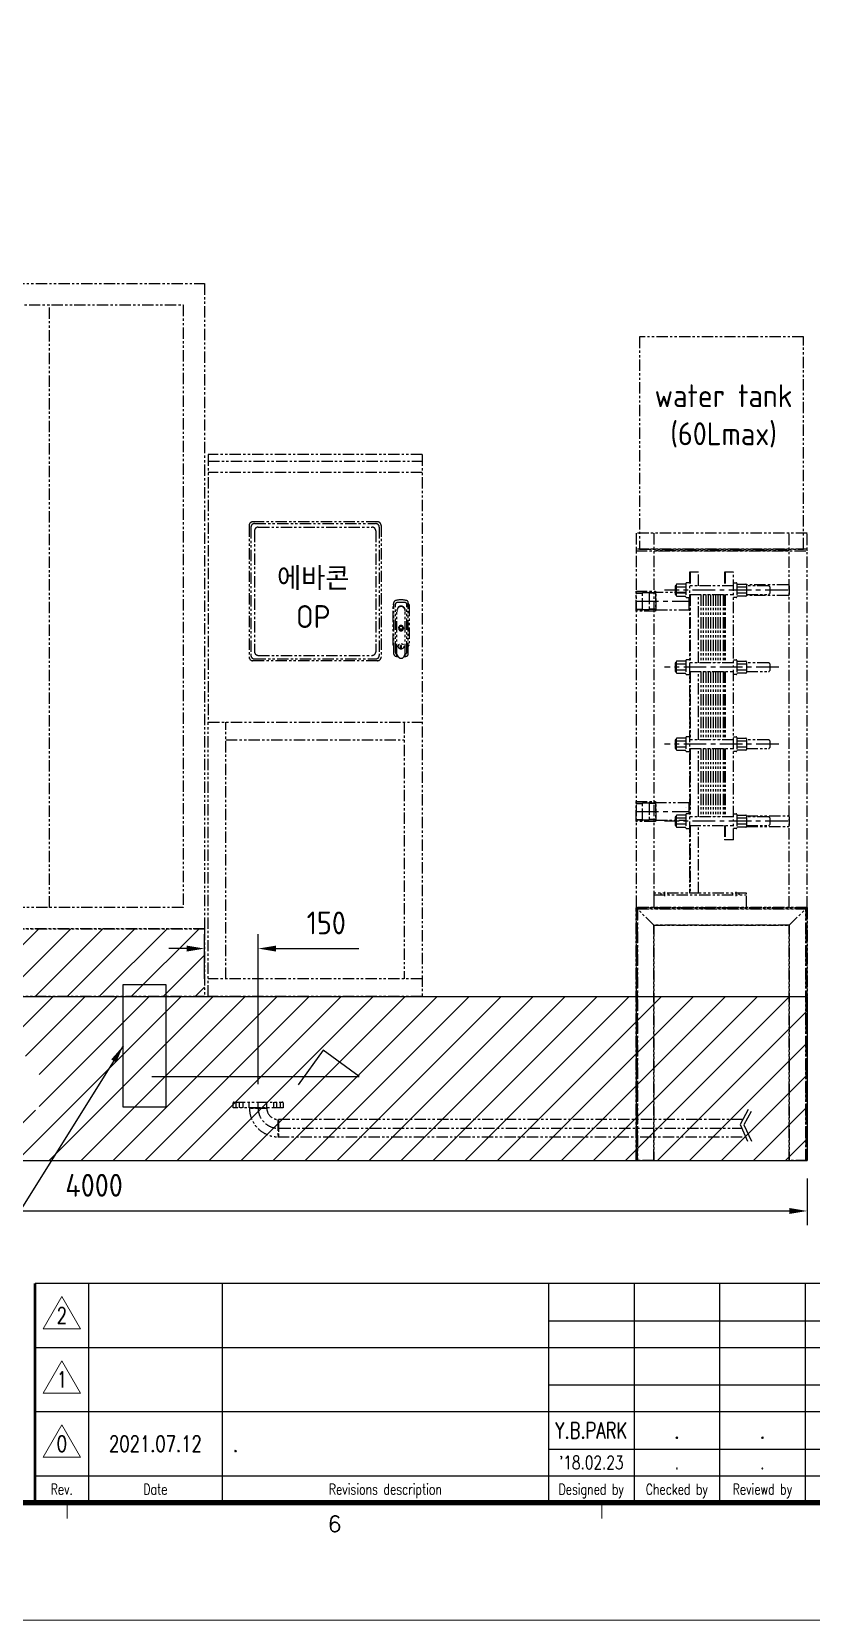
# Model space of a CAD drawing. Header units: millimetres. Extents: x 0 to 37514, y 0 to 8910.
# Drawn here: x 7881 to 10067, y 0 to 4455 of the extents above; entities that cross this region are included whole.
import ezdxf
from ezdxf.enums import TextEntityAlignment as Align

# ---------------------------------------------------------------- set-up
doc = ezdxf.new("R2010")
doc.units = ezdxf.units.MM
for name, pattern in [('CENTER', [50.8, 31.75, -6.35, 6.35, -6.35]), ('CENTERX2', [101.6, 63.5, -12.7, 12.7, -12.7]), ('PHANTOM', [63.5, 31.75, -6.35, 6.35, -6.35, 6.35, -6.35])]:
    doc.linetypes.add(name, pattern=pattern)
doc.layers.add('CENTER', color=1, linetype='CENTER')
doc.layers.add('SHEET', color=3, linetype='Continuous')
doc.styles.add('HYUNDAI-STEEL', font='romans.shx', dxfattribs={"width": 0.75, "bigfont": 'whgtxt.shx'})
doc.styles.get("Standard").update_dxf_attribs({"font": 'ISOCP.SHX', "bigfont": 'WHGTXT.SHX'})
doc.dimstyles.new('PS-20', dxfattribs={"dimscale": 20, "dimtxt": 3.2, "dimasz": 2.5, "dimexe": 2, "dimexo": 2.5, "dimgap": 2, "dimtad": 1, "dimtoh": 1, "dimrnd": 0.05, "dimzin": 12, "dimdsep": 46, "dimtxsty": 'Standard', "dimcen": 0, "dimclrt": 2, "dimazin": 3, "dimtfac": 1, "dimtofl": 0, "dimtmove": 0, "dimatfit": 3, "dimfxl": 0, "dimtolj": 1, "dimtzin": 0, "dimarcsym": 0})

# ---------------------------------------------------------------- blocks, each defined once
blk = doc.blocks.new('A$C1C432A67')
at = {"color": 2, "linetype": 'PHANTOM'}
for p, q in [((0, 1520), (0, 770)), ((600, 1520), (0, 1520)), ((600, 1520), (600, 0)), ((0, 1501.7), (600, 1501.7)), ((600, 1470), (0, 1470)), ((0, 770), (600, 770)), ((0, 0), (0, 770)), ((50, 50), (50, 770)), ((550, 770), (550, 50)), ((50, 720), (550, 720)), ((600, 50), (0, 50)), ((600, 0), (0, 0))]:
    blk.add_line(p, q, dxfattribs=at)
at = {"color": 250, "linetype": 'PHANTOM'}
for p, q in [((115, 1321.6), (115, 952.1)), ((120, 1316.6), (120, 957.1)), ((474.7, 1331.6), (125, 1331.6)), ((130, 1326.6), (469.7, 1326.6)), ((130, 1306.6), (130, 967.1)), ((140, 1316.6), (459.7, 1316.6)), ((470, 1306.6), (470, 967.1)), ((480, 1316.6), (480, 957.1)), ((485, 1321.6), (485, 952.1)), ((518.5, 986.4, -2066.5), (518.5, 1098.8, -2066.5)), ((521, 960.7, -2066.5), (521, 1105, -2066.5)), ((525, 965.2, -2066.5), (525, 1100.4, -2066.5)), ((529.6, 957.4, -2066.5), (529.6, 1082.4, -2066.5)), ((552.4, 957.4, -2066.5), (552.4, 1082.4, -2066.5)), ((557, 965.2, -2066.5), (557, 1100.4, -2066.5)), ((561, 960.7, -2066.5), (561, 1105, -2066.5)), ((563.5, 1098.8, -2066.5), (563.5, 986.4, -2066.5)), ((534.5, 1034.6, -2066.5), (534.5, 1032.1, -2066.5)), ((547.5, 1034.6, -2066.5), (547.5, 1032.1, -2066.5)), ((542.1, 984.8, -2066.5), (539.8, 984.8, -2066.5)), ((539.8, 978.1, -2066.5), (539.8, 984.8, -2066.5)), ((542.1, 978.1, -2066.5), (542.1, 984.8, -2066.5)), ((474.7, 942.1), (125, 942.1)), ((130, 947.1), (469.7, 947.1)), ((140.3, 957.1), (459.7, 957.1)), ((542.1, 978.1, -2066.5), (539.8, 978.1, -2066.5))]:
    blk.add_line(p, q, dxfattribs=at)
for centre, radius in [((541, 1034.6, -2066.5), 6), ((541, 1034.6, -2066.5), 4.5), ((541, 982.4, -2066.5), 7.8)]:
    blk.add_circle(centre, radius, dxfattribs=at)
for centre, radius, start, end in [((125, 1321.6), 10, 90, 180), ((130, 1316.6), 10, 90, 180), ((140, 1306.6), 10, 90, 180), ((460, 1306.6), 10, 0, 90), ((470, 1316.6), 10, 0, 90), ((475, 1321.6), 10, 0, 90), ((522.3, 1098.8, -2066.5), 3.8, 110.0052, 180), ((527, 1105, -2066.5), 6, 105.0261, 180), ((529.5, 1100.4, -2066.5), 4.5, 92.1573, 180), ((541, 1052.8, -2066.5), 60, 74.9739, 105.0261), ((541, 795.2, -2066.5), 310, 87.8427, 92.1573), ((541, 1083.8, -2066.5), 11.5, 341.6664, 198.3336), ((541, 1083, -2066.5), 11, 16.0332, 164.1307), ((552.5, 1100.4, -2066.5), 4.5, 0, 87.8427), ((555, 1105, -2066.5), 6, 0, 74.9739), ((559.7, 1098.8, -2066.5), 3.8, 0, 69.9948), ((541, 1034.6, -2066.5), 6.5, 0, 180), ((541, 1032.1, -2066.5), 6.5, 180, 0), ((522.3, 986.4, -2066.5), 3.8, 180, 249.9948), ((559.7, 986.4, -2066.5), 3.8, 290.0052, 0), ((125, 952.1), 10, 180, 270), ((130, 957.1), 10, 180, 270), ((140, 967.1), 10, 180, 270), ((460, 967.1), 10, 270, 0), ((470, 957.1), 10, 270, 0), ((475, 952.1), 10, 270, 0), ((527, 960.7, -2066.5), 6, 180, 254.9739), ((529.5, 965.2, -2066.5), 4.5, 180, 267.8427), ((541, 1012.8, -2066.5), 60, 254.9739, 262.4165), ((541, 1270.5, -2066.5), 310, 267.8427, 267.8925), ((532.1, 959.3, -2066.5), 2, 180, 220.109), ((523.7, 952.3, -2066.5), 9, 20.3573, 40.109), ((541, 1012.7, -2066.5), 58.8, 260.2114, 261.6066), ((541, 958.3, -2066.5), 9.35, 198.3385, 341.6615), ((541, 1012.8, -2066.5), 60, 277.5835, 285.0261), ((541, 1012.7, -2066.5), 58.8, 278.3934, 279.7886), ((558.3, 952.3, -2066.5), 9, 139.8911, 159.6427), ((549.9, 959.3, -2066.5), 2, 319.8911, 0), ((541, 1270.5, -2066.5), 310, 272.1075, 272.1573), ((552.5, 965.2, -2066.5), 4.5, 272.1573, 0), ((555, 960.7, -2066.5), 6, 285.0261, 0)]:
    blk.add_arc(centre, radius, start, end, dxfattribs=at)
for points, knots in [([(530.1, 955.9, -2066.5), (530.1, 955.9, -2066.5), (530.1, 955.9, -2066.5), (529.9, 956.2, -2066.5), (529.8, 956.5, -2066.5), (529.6, 957, -2066.5), (529.6, 957.2, -2066.5), (529.6, 957.4, -2066.5)], [-0.002486, -0.002486, -0.002486, -0.002486, 0, 0, 0.944684, 0.944684, 1.531944, 1.531944, 1.531944, 1.531944]), ([(530.1, 955.9, -2066.5), (530.1, 955.9, -2066.5), (530.1, 955.9, -2066.5), (530.2, 955.7, -2066.5), (530.4, 955.4, -2066.5), (530.7, 955.1, -2066.5), (530.9, 954.9, -2066.5), (531, 954.8, -2066.5)], [-0.002486, -0.002486, -0.002486, -0.002486, 0, 0, 0.944684, 0.944684, 1.396916, 1.396916, 1.396916, 1.396916]), ([(551.9, 955.9, -2066.5), (551.9, 955.9, -2066.5), (551.9, 955.9, -2066.5), (551.7, 955.7, -2066.5), (551.5, 955.4, -2066.5), (551.2, 955.1, -2066.5), (551.1, 954.9, -2066.5), (551, 954.8, -2066.5)], [-0.002486, -0.002486, -0.002486, -0.002486, 0, 0, 0.944684, 0.944684, 1.396916, 1.396916, 1.396916, 1.396916]), ([(551.9, 955.9, -2066.5), (551.9, 955.9, -2066.5), (551.9, 955.9, -2066.5), (552, 956.2, -2066.5), (552.2, 956.5, -2066.5), (552.3, 957, -2066.5), (552.4, 957.2, -2066.5), (552.4, 957.4, -2066.5)], [-0.002486, -0.002486, -0.002486, -0.002486, 0, 0, 0.944684, 0.944684, 1.531944, 1.531944, 1.531944, 1.531944])]:
    blk.add_open_spline(points, degree=3, knots=knots, dxfattribs=at)
at = {"color": 2, "insert": (294.7, 1119.2), "char_height": 64, "attachment_point": 5}
blk.add_mtext('\\A1;에바콘\\POP', dxfattribs=at)
blk = doc.blocks.new('A$C41A013F0')
at = {"color": 6, "linetype": 'PHANTOM'}
for p, q in [((-135, 940), (-160, 940)), ((-160, 940), (-160, 40)), ((-159, 940), (-159, 902)), ((-158, 940), (-158, 902)), ((-135, 902), (-135, 940)), ((-37, 940), (-62, 940)), ((-62, 940), (-62, 902)), ((-61, 940), (-61, 902)), ((-60, 940), (-60, 902)), ((-37, 190), (-37, 940)), ((-197, 902), (-200, 902)), ((-200, 902), (-200, 878)), ((-197, 904.8), (-197, 875.2)), ((-170, 898.1), (-197, 898.1)), ((-170, 906.8), (-195, 906.8)), ((0, 898.1), (-27, 898.1)), ((117, 905), (0, 905)), ((62, 902), (0, 902)), ((65, 899), (65, 881)), ((120, 902), (120, 878)), ((-310, 831), (-310, 887)), ((-310, 887), (-255, 887)), ((-310, 882.9), (-292, 882.3)), ((-310, 881.4), (-292, 880.9)), ((-292, 836), (-292, 882)), ((-290.5, 883.5), (-274.5, 883.5)), ((-255, 882.9), (-273, 882.3)), ((-273, 882), (-273, 836)), ((-255, 881.4), (-273, 880.9)), ((-255, 887), (-255, 831)), ((-253.8, 834.7), (-253.8, 883.3)), ((-200, 878), (-197, 878)), ((-170, 881.9), (-197, 881.9)), ((-195, 873.2), (-170, 873.2)), ((-161.2, 834.7), (-161.2, 869.5)), ((-159, 878), (-159, 686)), ((-158, 878), (-158, 686)), ((-135, 686), (-135, 878)), ((-128.2, 878), (-128.2, 686)), ((-121.3, 878), (-121.3, 686)), ((-114.5, 878), (-114.5, 686)), ((-107.6, 878), (-107.6, 686)), ((-100.8, 878), (-100.8, 686)), ((-94, 878), (-94, 686)), ((-87.1, 878), (-87.1, 686)), ((-80.3, 878), (-80.3, 686)), ((-73.5, 878), (-73.5, 686)), ((-65.6, 878), (-65.6, 686)), ((-62, 878), (-62, 686)), ((-61, 878), (-61, 686)), ((-60, 878), (-60, 686)), ((0, 881.9), (-27, 881.9)), ((0, 878), (62, 878)), ((117, 875), (0, 875)), ((-310, 836.6), (-292, 837.1)), ((-310, 835.1), (-292, 835.7)), ((-255, 831), (-310, 831)), ((-274.5, 834.5), (-290.5, 834.5)), ((-255, 836.6), (-273, 837.1)), ((-255, 835.1), (-273, 835.7)), ((-197, 686), (-200, 686)), ((-200, 686), (-200, 662)), ((-197, 688.8), (-197, 659.2)), ((-170, 682.1), (-197, 682.1)), ((-170, 690.8), (-195, 690.8)), ((0, 682.1), (-27, 682.1)), ((62, 686), (0, 686)), ((65, 683), (65, 665)), ((-200, 662), (-197, 662)), ((-170, 665.9), (-197, 665.9)), ((-195, 657.2), (-170, 657.2)), ((-159, 662), (-159, 470)), ((-158, 662), (-158, 470)), ((-135, 470), (-135, 662)), ((-128.2, 662), (-128.2, 470)), ((-121.3, 662), (-121.3, 470)), ((-114.5, 662), (-114.5, 470)), ((-107.6, 662), (-107.6, 470)), ((-100.8, 662), (-100.8, 470)), ((-94, 662), (-94, 470)), ((-87.1, 662), (-87.1, 470)), ((-80.3, 662), (-80.3, 470)), ((-73.5, 662), (-73.5, 470)), ((-65.6, 662), (-65.6, 470)), ((-62, 662), (-62, 470)), ((-61, 662), (-61, 470)), ((-60, 662), (-60, 470)), ((0, 665.9), (-27, 665.9)), ((0, 662), (62, 662)), ((-197, 470), (-200, 470)), ((-200, 470), (-200, 446)), ((-200, 446), (-197, 446)), ((-197, 472.8), (-197, 443.2)), ((-170, 466.1), (-197, 466.1)), ((-170, 449.9), (-197, 449.9)), ((-170, 474.8), (-195, 474.8)), ((-159, 446), (-159, 254)), ((-158, 446), (-158, 254)), ((-135, 254), (-135, 446)), ((-128.2, 446), (-128.2, 254)), ((-121.3, 446), (-121.3, 254)), ((-114.5, 446), (-114.5, 254)), ((-107.6, 446), (-107.6, 254)), ((-100.8, 446), (-100.8, 254)), ((-94, 446), (-94, 254)), ((-87.1, 446), (-87.1, 254)), ((-80.3, 446), (-80.3, 254)), ((-73.5, 446), (-73.5, 254)), ((-65.6, 446), (-65.6, 254)), ((-62, 446), (-62, 254)), ((-61, 446), (-61, 254)), ((-60, 446), (-60, 254)), ((0, 466.1), (-27, 466.1)), ((0, 449.9), (-27, 449.9)), ((62, 470), (0, 470)), ((0, 446), (62, 446)), ((65, 467), (65, 449)), ((-195, 441.2), (-170, 441.2)), ((-310, 241), (-310, 297)), ((-310, 297), (-255, 297)), ((-310, 292.9), (-292, 292.3)), ((-310, 291.4), (-292, 290.9)), ((-292, 246), (-292, 292)), ((-290.5, 293.5), (-274.5, 293.5)), ((-255, 292.9), (-273, 292.3)), ((-273, 292), (-273, 246)), ((-255, 291.4), (-273, 290.9)), ((-255, 297), (-255, 241)), ((-253.8, 244.7), (-253.8, 293.3)), ((-161.2, 262.5), (-161.2, 293.3)), ((-310, 246.6), (-292, 247.1)), ((-310, 245.1), (-292, 245.7)), ((-255, 241), (-310, 241)), ((-274.5, 244.5), (-290.5, 244.5)), ((-255, 246.6), (-273, 247.1)), ((-255, 245.1), (-273, 245.7)), ((-197, 254), (-200, 254)), ((-200, 254), (-200, 230)), ((-200, 230), (-197, 230)), ((-197, 256.8), (-197, 227.2)), ((-170, 250.1), (-197, 250.1)), ((-170, 233.9), (-197, 233.9)), ((-170, 258.8), (-195, 258.8)), ((-195, 225.2), (-170, 225.2)), ((-159, 230), (-159, 40)), ((-158, 230), (-158, 40)), ((-135, 40), (-135, 230)), ((-62, 230), (-62, 190)), ((-61, 230), (-61, 190)), ((-60, 230), (-60, 190)), ((0, 250.1), (-27, 250.1)), ((0, 233.9), (-27, 233.9)), ((0, 257), (117, 257)), ((62, 254), (0, 254)), ((0, 230), (62, 230)), ((0, 227), (117, 227)), ((65, 251), (65, 233)), ((120, 254), (120, 230)), ((-37, 190), (-62, 190)), ((-260, 35), (0, 35))]:
    blk.add_line(p, q, dxfattribs=at)
at = {"color": 1, "linetype": 'CENTERX2'}
for p, q in [((-310, 859), (-160, 859)), ((115.4, 890), (-230, 890)), ((90.4, 674), (-230, 674)), ((90.4, 458), (-230, 458)), ((-310, 269), (-160, 269)), ((115.4, 242), (-230, 242)), ((-230, 43.9), (-230, 31.5)), ((-30, 43.9), (-30, 31.5))]:
    blk.add_line(p, q, dxfattribs=at)
at = {"color": 6, "linetype": 'PHANTOM'}
for points in [[(-160, 910.5), (-168, 910.5, 0.414214), (-170, 908.5), (-170, 871.5, 0.414214), (-168, 869.5), (-160, 869.5)], [(-37, 910.5), (-29, 910.5, -0.414214), (-27, 908.5)], [(-27, 908.5), (-27, 871.5, -0.414214), (-29, 869.5), (-37, 869.5)], [(-27, 906.8), (-2, 906.8, -0.414214), (0, 904.8), (0, 875.2, -0.414214), (-2, 873.2), (-27, 873.2)], [(-160, 694.5), (-168, 694.5, 0.414214), (-170, 692.5), (-170, 655.5, 0.414214), (-168, 653.5), (-160, 653.5)], [(-37, 694.5), (-29, 694.5, -0.414214), (-27, 692.5)], [(-27, 692.5), (-27, 655.5, -0.414214), (-29, 653.5), (-37, 653.5)], [(-27, 690.8), (-2, 690.8, -0.414214), (0, 688.8), (0, 659.2, -0.414214), (-2, 657.2), (-27, 657.2)], [(-160, 478.5), (-168, 478.5, 0.414214), (-170, 476.5), (-170, 439.5, 0.414214), (-168, 437.5), (-160, 437.5)], [(-37, 478.5), (-29, 478.5, -0.414214), (-27, 476.5)], [(-27, 476.5), (-27, 439.5, -0.414214), (-29, 437.5), (-37, 437.5)], [(-27, 474.8), (-2, 474.8, -0.414214), (0, 472.8), (0, 443.2, -0.414214), (-2, 441.2), (-27, 441.2)], [(-160, 262.5), (-168, 262.5, 0.414214), (-170, 260.5), (-170, 223.5, 0.414214), (-168, 221.5), (-160, 221.5)], [(-37, 262.5), (-29, 262.5, -0.414214), (-27, 260.5)], [(-27, 260.5), (-27, 223.5, -0.414214), (-29, 221.5), (-37, 221.5)], [(-27, 258.8), (-2, 258.8, -0.414214), (0, 256.8), (0, 227.2, -0.414214), (-2, 225.2), (-27, 225.2)]]:
    blk.add_lwpolyline(points, format="xyb", dxfattribs=at)
for points in [[(-37, 902), (-160, 902)], [(-170, 883.3), (-253.8, 883.3), (-255, 881.4)], [(-160, 878), (-37, 878)], [(-255, 836.6), (-253.8, 834.7), (-161.2, 834.7), (-160, 836.6)], [(-37, 686), (-160, 686)], [(-160, 662), (-37, 662)], [(-37, 470), (-160, 470)], [(-160, 446), (-37, 446)], [(-160, 291.4), (-161.2, 293.3), (-253.8, 293.3), (-255, 291.4)], [(-255, 246.6), (-253.8, 244.7), (-170, 244.7)], [(-37, 254), (-160, 254)], [(-160, 230), (-37, 230)], [(-239.5, 35), (-239.5, 40)], [(-220.5, 40), (-220.5, 35)], [(-39.5, 40), (-39.5, 35)], [(-20.5, 35), (-20.5, 40)]]:
    blk.add_lwpolyline(points, dxfattribs=at)
blk.add_lwpolyline([(-260, 0), (0, 0), (0, 40), (-260, 40)], close=True, dxfattribs=at)
for centre, radius, start, end in [((-195, 904.8), 2, 90, 180), ((62, 899), 3, 0, 90), ((117, 902), 3, 0, 90), ((-290.5, 882), 1.5, 90.0038, 180), ((-274.5, 882), 1.5, 0, 90), ((-195, 875.2), 2, 180, 270), ((62, 881), 3, 270, 0), ((117, 878), 3, 270, 0), ((-290.5, 836), 1.5, 180.0038, 269.9962), ((-274.5, 836), 1.5, 270, 359.9962), ((-195, 688.8), 2, 90, 180), ((62, 683), 3, 0, 90), ((-195, 659.2), 2, 180, 270), ((62, 665), 3, 270, 0), ((-195, 472.8), 2, 90, 180), ((62, 467), 3, 0, 90), ((62, 449), 3, 270, 0), ((-195, 443.2), 2, 180, 270), ((-290.5, 292), 1.5, 90.0038, 180), ((-274.5, 292), 1.5, 0, 90), ((-290.5, 246), 1.5, 180.0038, 269.9962), ((-274.5, 246), 1.5, 270, 359.9962), ((-195, 256.8), 2, 90, 180), ((-195, 227.2), 2, 180, 270), ((62, 251), 3, 0, 90), ((62, 233), 3, 270, 0), ((117, 254), 3, 0, 90), ((117, 230), 3, 270, 0)]:
    blk.add_arc(centre, radius, start, end, dxfattribs=at)
for s, p in [('11/2', (-288.5, 873.7)), ('40AX3.7t-50L', (-172.5, 870.9)), ('11/2', (-288.5, 283.7)), ('40AX3.7t-50L', (-172.5, 280.9))]:
    blk.add_text(s, height=0.6, dxfattribs=at).set_placement(p)
blk = doc.blocks.new('A$C2C2A1213')
at = {"color": 6, "linetype": 'PHANTOM'}
for p, q in [((0, 1760), (-480, 1760)), ((-480, 1760), (-480, 710)), ((-430, 1760), (-430, 710)), ((-50, 710), (-50, 1760)), ((0, 710), (0, 1760)), ((-50, 1710), (-430, 1710)), ((-480, 710), (0, 710)), ((-480, 0), (-480, 710)), ((-480, 710), (0, 710)), ((-430, 660), (-480, 710)), ((-480, 710), (-480, 0)), ((0, 710), (-480, 710)), ((-430, 660), (-480, 710)), ((-476, 0), (-476, 706)), ((-476, 706), (-4, 706)), ((-476, 706), (-476, 0)), ((-4, 706), (-476, 706)), ((-50, 660), (0, 710)), ((-50, 660), (0, 710)), ((-4, 706), (-4, 0)), ((-4, 0), (-4, 706)), ((0, 710), (0, 0)), ((0, 0), (0, 710)), ((-430, 660), (-430, 0)), ((-50, 660), (-430, 660)), ((-430, 0), (-430, 660)), ((-430, 660), (-50, 660)), ((-50, 0), (-50, 660)), ((-50, 660), (-50, 0)), ((-430, 0), (-480, 0)), ((-480, 0), (-430, 0)), ((0, 0), (-50, 0)), ((-50, 0), (0, 0))]:
    blk.add_line(p, q, dxfattribs=at)
at = {"linetype": 'PHANTOM'}
blk.add_lwpolyline([(-470, 1715), (-10, 1715), (-10, 2310), (-470, 2310)], close=True, dxfattribs=at)
at = {"color": 6, "linetype": 'PHANTOM'}
blk.add_lwpolyline([(-480, 1710), (0, 1710), (0, 1715), (-480, 1715)], close=True, dxfattribs=at)
blk.add_blockref('A$C41A013F0', (-170, 710))
at = {"color": 2, "insert": (-234.4, 2088.7), "char_height": 64, "attachment_point": 5}
blk.add_mtext('\\A1;water tank\\P(60Lmax)', dxfattribs=at)
blk = doc.blocks.new('*D242')
at = {"color": 0, "lineweight": -2}
for p, q in [((6055.5, 1239), (6055.5, 1107.8)), ((10055.5, 1239), (10055.5, 1107.8)), ((6105.5, 1147.8), (10005.5, 1147.8))]:
    blk.add_line(p, q, dxfattribs=at)
at = {"color": 0}
for points in [[(6105.5, 1156.1), (6105.5, 1139.4), (6055.5, 1147.8)], [(10005.5, 1156.1), (10005.5, 1139.4), (10055.5, 1147.8)]]:
    blk.add_solid(points, dxfattribs=at)
at = {"layer": 'Defpoints', "color": 0}
for p in [(6055.5, 1289), (10055.5, 1289), (10055.5, 1147.8)]:
    blk.add_point(p, dxfattribs=at)
at = {"color": 2, "insert": (8055.5, 1219.8), "char_height": 64, "attachment_point": 5}
blk.add_mtext('\\A1;4000', dxfattribs=at)
blk = doc.blocks.new('HYUNDAI-STEEL_A1-OUT')
at = {"layer": 'Defpoints', "linetype": 'Continuous', "lineweight": 0}
blk.add_lwpolyline([(841, 594), (0, 594), (0, 0), (841, 0)], close=True, dxfattribs=at)
at = {"layer": 'SHEET', "color": 7}
for p, q in [((526, 63), (686, 63)), ((536, 63), (536, 22)), ((561, 63), (561, 22)), ((622, 63), (622, 22)), ((638, 63), (638, 22)), ((654, 63), (654, 22)), ((670, 63), (670, 22)), ((622, 56), (686, 56)), ((526, 51), (686, 51)), ((622, 44), (686, 44)), ((526, 39), (686, 39)), ((622, 32), (686, 32)), ((526, 27), (686, 27))]:
    blk.add_line(p, q, dxfattribs=at)
at = {"layer": 'SHEET', "color": 3, "linetype": 'Continuous', "lineweight": 0}
for p, q in [((532, 22), (532, 19)), ((632, 22), (632, 19))]:
    blk.add_line(p, q, dxfattribs=at)
at = {"layer": 'SHEET', "color": 4, "linetype": 'Continuous', "lineweight": 0, "const_width": 1, "flags": 128}
blk.add_lwpolyline([(829, 22), (829, 572), (32, 572), (32, 22), (829, 22)], dxfattribs=at)
at = {"layer": 'SHEET', "color": 4, "const_width": 0.5}
blk.add_lwpolyline([(526, 63), (526, 22), (829, 22), (829, 104), (686, 104), (686, 22)], dxfattribs=at)
at = {"layer": 'SHEET', "color": 7, "lineweight": 0}
for points in [[(531, 60.53), (534.5, 54.47), (527.5, 54.47)], [(531, 48.53), (534.5, 42.47), (527.5, 42.47)], [(531, 36.53), (534.5, 30.47), (527.5, 30.47)]]:
    blk.add_lwpolyline(points, close=True, dxfattribs=at)
at = {"layer": 'SHEET', "color": 2, "style": 'HYUNDAI-STEEL', "width": 0.75}
for s, p in [('2', (531, 57)), ('1', (531, 45)), ('0', (531, 33))]:
    blk.add_text(s, height=3, dxfattribs=at).set_placement(p, align=Align.MIDDLE_CENTER)
at = {"layer": 'SHEET', "color": 7, "linetype": 'Continuous', "lineweight": 0, "style": 'HYUNDAI-STEEL', "width": 0.75}
for s, p in [('Rev.', (531, 24.5)), ('Date', (548.5, 24.5)), ('Revisions description', (591.5, 24.5)), ('Designed by', (630, 24.5)), ('Checked by', (646, 24.5)), ('Reviewd by', (662, 24.5))]:
    blk.add_text(s, height=2, dxfattribs=at).set_placement(p, align=Align.MIDDLE_CENTER)
at = {"layer": 'SHEET', "color": 2, "linetype": 'Continuous', "lineweight": 0, "style": 'HYUNDAI-STEEL'}
blk.add_text('6', height=3, dxfattribs=at).set_placement((582, 18), align=Align.MIDDLE_CENTER)
blk = doc.blocks.new('*D217')
at = {"color": 0, "lineweight": -2}
for p, q in [((8365.5, 1799), (8365.5, 1923.7)), ((8515.5, 1503), (8515.5, 1923.7)), ((8315.5, 1883.7), (8265.5, 1883.7)), ((8565.5, 1883.7), (8797.9, 1883.7))]:
    blk.add_line(p, q, dxfattribs=at)
at = {"color": 0}
for points in [[(8315.5, 1892), (8315.5, 1875.4), (8365.5, 1883.7)], [(8565.5, 1892), (8565.5, 1875.4), (8515.5, 1883.7)]]:
    blk.add_solid(points, dxfattribs=at)
at = {"layer": 'Defpoints', "color": 0}
for p in [(8515.5, 1883.7), (8365.5, 1749), (8515.5, 1453)]:
    blk.add_point(p, dxfattribs=at)
at = {"color": 2, "insert": (8706.7, 1955.7), "char_height": 64, "attachment_point": 5}
blk.add_mtext('\\A1;150', dxfattribs=at)

msp = doc.modelspace()

# ---------------------------------------------------------------- hatches: boundary and pattern name
h = msp.add_hatch()
h.set_pattern_fill('ANSI31', color=250, scale=20)
h.set_pattern_definition([(45, (-5555.745, -6847.837), (-44.90128, 44.90128), [])])
h.paths.add_polyline_path([(6685.477, 1939.003), (6685.477, 1749.003), (8365.477, 1749.003), (8365.477, 1939.003)])
h.paths.add_polyline_path([(7211.73, 1797.318), (7842.397, 1797.318), (7842.397, 1893.318), (7211.73, 1893.318)], flags=24)
h = msp.add_hatch()
h.set_pattern_fill('ANSI31', color=250, scale=20)
h.set_pattern_definition([(45, (-4069.04, -6847.837), (-44.90128, 44.90128), [])])
h.paths.add_polyline_path([(10055.477, 1289.003), (10055.477, 1749.003), (6055.477, 1749.003), (6055.477, 1289.003)])
h.paths.add_polyline_path([(7581.081, 1430.827), (7901.581, 1430.827), (7901.581, 1582.218), (7581.081, 1582.218)], flags=16)

# ---------------------------------------------------------------- linework, layer by layer
at = {"color": 4, "linetype": 'PHANTOM'}
msp.add_line((7930.477, 1999.003), (7930.477, 3689.003), dxfattribs=at)
at = {"color": 250}
for p, q in [((6055.477, 1749.003), (10055.477, 1749.003)), ((10055.477, 1749.003), (10055.477, 1289.003)), ((6055.477, 1289.003), (10055.477, 1289.003))]:
    msp.add_line(p, q, dxfattribs=at)
at = {"color": 1}
for p, q in [((8698.243, 1598.416), (8627.569, 1501.499)), ((8798.824, 1525.07), (8698.243, 1598.416)), ((8217.083, 1525.07), (8798.824, 1525.07))]:
    msp.add_line(p, q, dxfattribs=at)
at = {"color": 6, "linetype": 'PHANTOM'}
for p, q in [((8453.477, 1452.967), (8453.477, 1436.967)), ((8462.977, 1436.967), (8462.977, 1452.967)), ((8472.477, 1452.967), (8472.477, 1436.967)), ((8490.927, 1436.967), (8490.927, 1452.967)), ((8539.777, 1435.513), (8491.177, 1435.513)), ((8515.477, 1436.967), (8515.477, 1452.967)), ((8540.027, 1436.967), (8540.027, 1452.967)), ((8558.477, 1452.967), (8558.477, 1436.967)), ((8567.977, 1436.967), (8567.977, 1452.967)), ((8577.477, 1452.967), (8577.477, 1436.967)), ((8571.222, 1404.067), (8571.222, 1355.467)), ((8575.575, 1379.767), (9871.926, 1379.767))]:
    msp.add_line(p, q, dxfattribs=at)
at = {"color": 4, "linetype": 'PHANTOM'}
for points in [[(6685.477, 3749.003), (8365.477, 3749.003), (8365.477, 1939.003), (6685.477, 1939.003)], [(6685.477, 1939.003), (8365.477, 1939.003), (8365.477, 1749.003), (6685.477, 1749.003)]]:
    msp.add_lwpolyline(points, close=True, dxfattribs=at)
msp.add_lwpolyline([(7555.477, 3689.003), (8305.477, 3689.003), (8305.477, 1999.003), (7555.477, 1999.003)], dxfattribs=at)
at = {"color": 1}
msp.add_lwpolyline([(8137.075, 1782.933), (8256.881, 1782.933), (8256.881, 1438.909), (8137.075, 1438.909)], close=True, dxfattribs=at)
at = {"color": 6, "linetype": 'PHANTOM'}
for points in [[(8445.477, 1436.967), (8445.477, 1450.967, -0.41421356), (8447.477, 1452.967), (8583.477, 1452.967, -0.41421356), (8585.477, 1450.967), (8585.477, 1436.967)], [(8537.507, 1436.967), (8539.777, 1435.513, 0.38907664), (8571.222, 1404.067), (8572.677, 1401.798), (8572.677, 1357.736), (8571.222, 1355.467, -0.40388724), (8491.177, 1435.513), (8493.446, 1436.967)]]:
    msp.add_lwpolyline(points, format="xyb", close=True, dxfattribs=at)
for points in [[(9889.607, 1431.972), (9867.153, 1390.187), (9888.551, 1343.469)], [(9898.416, 1427.239), (9878.315, 1389.832), (9899.55, 1343.469)]]:
    msp.add_lwpolyline(points)
for points in [[(9874.612, 1404.067), (8571.222, 1404.067)], [(8571.222, 1355.467), (9883.055, 1355.467)]]:
    msp.add_lwpolyline(points, dxfattribs=at)
at = {"layer": 'CENTER'}
msp.add_lwpolyline([(8572.677, 1379.767, -0.41421356), (8515.477, 1436.967)], format="xyb", dxfattribs=at)

# ---------------------------------------------------------------- block references
for name, p in [('A$C2C2A1213', (10055.477, 1289.003)), ('A$C1C432A67', (8375.477, 1749.003))]:
    msp.add_blockref(name, p)
at = {"layer": 'SHEET', "xscale": 15, "yscale": 15, "zscale": 15}
msp.add_blockref('HYUNDAI-STEEL_A1-OUT', (0, 0), dxfattribs=at)

# ---------------------------------------------------------------- texts
at = {"color": 6, "linetype": 'PHANTOM'}
for s, rotation, p in [('10K-40', 90, (8448.577, 1444.967)), ('40A(90L)', 180, (8530.808, 1425.117))]:
    msp.add_text(s, height=0.6, rotation=rotation, dxfattribs=at).set_placement(p)
at = {"layer": 'SHEET', "color": 2, "style": 'HYUNDAI-STEEL', "width": 0.75}
for s, height, p in [('Y.B.PARK', 45, (9450, 532.5)), ('2021.07.12', 45, (8227.5, 495)), ('.', 45, (9690, 532.5)), ('.', 45, (9930, 532.5)), ("'18.02.23", 37.5, (9450, 442.5)), ('.', 37.5, (9690, 442.5)), ('.', 37.5, (9930, 442.5))]:
    msp.add_text(s, height=height, dxfattribs=at).set_placement(p, align=Align.MIDDLE_CENTER)
msp.add_text('.', height=45, dxfattribs=at).set_placement((8445, 495), align=Align.MIDDLE_LEFT)

# ---------------------------------------------------------------- dimensions: what is measured, and where the dimension line sits
dim = msp.add_linear_dim(base=(8515.477, 1883.716), p1=(8365.477, 1749.003), p2=(8515.477, 1452.967), dimstyle='PS-20')
dim.commit()
dim.dimension.update_dxf_attribs({"geometry": '*D217', "text_midpoint": (8706.702, 1955.716)})
dim = msp.add_linear_dim(base=(10055.477, 1147.776), p1=(6055.477, 1289.003), p2=(10055.477, 1289.003), dimstyle='PS-20')
dim.commit()
dim.dimension.update_dxf_attribs({"geometry": '*D242', "text_midpoint": (8055.477, 1147.776), "dimtype": 160})

# ---------------------------------------------------------------- leaders
at = {"annotation_type": 0, "has_hookline": 1, "hookline_direction": 1, "text_width": 782.991}
msp.add_leader([(8137.075, 1610.921), (7679.741, 879.923), (7629.741, 879.923)], dimstyle='PS-20', override={"dimgap": 2, "dimtad": 1}, dxfattribs=at)

doc.saveas('drawing.dxf')
